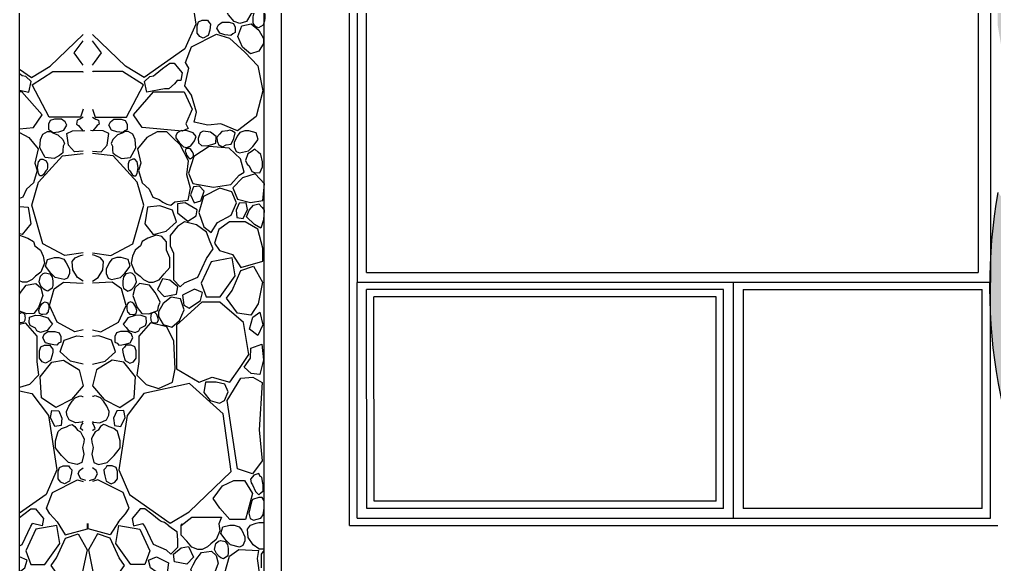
# Model space of a CAD drawing. Header units: millimetres. Extents: x 10227 to 13232, y 2 to 9351.
# Drawn here: x 11308.2 to 11706.8, y 8302 to 8525 of the extents above; entities that cross this region are included whole.
import ezdxf

# ---------------------------------------------------------------- set-up
doc = ezdxf.new("R2010")
doc.units = ezdxf.units.MM
for name, color, linetype in [('A-GLAZ-FULL', 4, 'Continuous'), ('A-WALL-FULL-EXTR', 1, 'Continuous'), ('RETINO', 20, 'Continuous')]:
    doc.layers.add(name, color=color, linetype=linetype)
doc.layers.add('muro', color=8, linetype='Continuous', transparency=0.5)

msp = doc.modelspace()

# ---------------------------------------------------------------- hatches: boundary and pattern name
at = {"layer": 'muro', "ltscale": 0.1, "transparency": 33554534}
h = msp.add_hatch(dxfattribs=at)
h.set_pattern_fill('AR-CONC', color=256, scale=0.22)
h.set_pattern_definition([(50, (-2e-12, 6528.164), (40.08063, -3.5066), [4.191, -46.101]), (355, (-2e-12, 6528.164), (-7.75355, 42.0325), [3.3528, -36.88093]), (100.45144, (3.34, 6527.87), (32.32707, 38.5259), [3.5618, -39.17985]), (46.1842, (-2e-12, 6539.34), (59.63739, -9.24931), [6.2865, -69.1515]), (96.63556, (4.97, 6538.57), (52.2289, 54.43375), [5.3427, -58.76983]), (351.18415, (-2e-12, 6539.34), (52.2289, 54.43375), [5.0292, -55.32114]), (21, (5.588, 6536.546), (33.35517, -22.49834), [4.191, -46.101]), (326, (5.59, 6536.546), (13.59645, 40.52135), [3.3528, -36.8808]), (71.45144, (8.368, 6534.67), (46.95161, 18.02301), [3.5618, -39.17979]), (37.5, (-2e-12, 6528.164), (0.679493, 18.602109), [0, -36.43376, 0, -37.4396, 0, -37.0205]), (7.5, (-2e-12, 6528.164), (14.700326, 22.039726), [0, -21.34616, 0, -35.59556, 0, -14.1097]), (327.5, (-12.461, 6528.164), (29.829931, -1.260324), [0, -13.97, 0, -43.5864, 0, -57.8358]), (317.5, (-18.05, 6528.164), (32.58842, 5.59383), [0, -18.161, 0, -28.94584, 0, -41.0718])])
edge = h.paths.add_edge_path()
edge.add_arc((11928.95, 8415.55), 224.13, 170.0567, 210.227)
edge.add_line((11735.29, 8302.72), (11858.18, 8302.72))
edge.add_arc((12029.14, 8481.78), 247.57, 217.626, 226.3258, ccw=False)
edge.add_arc((12299.1, 8926.34), 756.34, 218.62138, 231.96272, ccw=False)
edge = h.paths.add_edge_path(flags=17)
edge.add_arc((11983.52, 8565.17), 278.64, 165.139, 171.1663)
edge.add_line((11708.18, 8607.96), (11708.18, 8522.38))
edge.add_arc((11983.52, 8565.17), 278.64, 188.8337, 237.3194)
edge.add_arc((12029.14, 8481.78), 247.57, 217.626, 226.3258)
edge.add_line((11858.18, 8302.72), (11897.01, 8302.72))
edge.add_arc((12939.56, 8524.89), 1065.96, 191.16088, 192.03013, ccw=False)
edge.add_arc((12260.26, 8735.18), 554.88, 190.2302, 228.6624, ccw=False)
edge = h.paths.add_edge_path()
edge.add_line((12008.18, 9251.16), (11708.18, 9251.16))
edge.add_arc((12964.05, 9112.99), 1263.44, 173.72151, 188.62414)
edge.add_arc((12672.83, 8884.57), 958.73, 177.67081, 182.72268)
edge.add_arc((12260.26, 8735.18), 554.88, 169.2136, 181.1529)
edge.add_line((11705.49, 8724.02), (11708.18, 8724.02))
edge.add_line((11708.18, 8724.02), (11708.18, 8679.45))
edge.add_arc((12260.26, 8735.18), 554.88, 185.7647, 228.6624)
edge.add_arc((12939.56, 8524.89), 1065.96, 191.16088, 192.03013)
edge.add_line((11897.01, 8302.72), (12008.18, 8302.72))
edge.add_line((12008.18, 8302.72), (12008.18, 9251.16))
edge = h.paths.add_edge_path()
edge.add_line((12008.18, 8302.72), (11897.01, 8302.72))
edge.add_arc((12939.56, 8524.89), 1065.96, 192.03013, 207.02864)
edge.add_arc((7889.18, 7432.81), 4145.63, 8.16781, 8.42892, ccw=False)
edge.add_line((11992.75, 8021.79), (12008.18, 8021.79))
edge.add_line((12008.18, 8021.79), (12008.18, 8302.72))

# ---------------------------------------------------------------- linework, layer by layer
at = {"layer": 'A-GLAZ-FULL', "ltscale": 0.1}
for p, q in [((11450.11, 8421.41), (11449.97, 8623.59)), ((11700.18, 8623.59), (11700.18, 8421.41)), ((11446.18, 8614.51), (11446.18, 8417.41)), ((11705.18, 8614.51), (11705.18, 8417.41)), ((11450.11, 8421.41), (11700.18, 8421.41)), ((11705.18, 8417.41), (11446.18, 8417.41)), ((11446.18, 8320.98), (11446.18, 8417.41)), ((11600.05, 8417.41), (11600.05, 8320.98)), ((11705.18, 8320.98), (11705.18, 8417.41)), ((11450.18, 8324.98), (11450.12, 8414.45)), ((11596.05, 8414.45), (11450.12, 8414.45)), ((11596.05, 8324.98), (11596.05, 8414.45)), ((11604.05, 8414.45), (11604.05, 8324.98)), ((11604.05, 8414.45), (11701.83, 8414.45)), ((11701.83, 8324.98), (11701.83, 8414.45)), ((11453.18, 8327.98), (11453.12, 8411.45)), ((11593.05, 8411.45), (11453.12, 8411.45)), ((11593.05, 8327.98), (11593.05, 8411.45)), ((11593.05, 8327.98), (11453.18, 8327.98)), ((11596.05, 8324.98), (11450.18, 8324.98)), ((11701.83, 8324.98), (11604.05, 8324.98)), ((11446.18, 8320.98), (11705.18, 8320.98))]:
    msp.add_line(p, q, dxfattribs=at)
at = {"layer": 'A-WALL-FULL-EXTR', "ltscale": 0.1}
for p, q in [((11308.18, 6530.6), (11308.18, 9251.16)), ((11408.18, 8002.65), (11408.18, 8724.02)), ((11415.18, 8724.02), (11415.18, 8002.65)), ((11443.18, 8317.98), (11443.18, 8724.02)), ((11443.18, 8317.98), (11708.18, 8317.98))]:
    msp.add_line(p, q, dxfattribs=at)
at = {"layer": 'muro', "ltscale": 0.1}
msp.add_arc((11928.95, 8415.55), 224.13, 170.0567, 210.227, dxfattribs=at)
at = {"layer": 'RETINO', "ltscale": 0.1}
for p, q in [((11317.43, 8317.76), (11313.56, 8318.73)), ((11354.79, 8317.76), (11358.67, 8318.73)), ((11405.98, 8319.22), (11408.18, 8319.22)), ((11405.98, 8308.45), (11408.18, 8308.45)), ((11405.51, 8304.44), (11405.98, 8307.68)), ((11406.59, 8296.73), (11405.51, 8304.44)), ((11407.18, 8306.21), (11408.18, 8307.68)), ((11407.18, 8300.61), (11407.18, 8306.21))]:
    msp.add_line(p, q, dxfattribs=at)
at = {"layer": 'RETINO'}
for points in [[(11337.97, 8546.32), (11351.27, 8558.31), (11370.05, 8554.27), (11376.84, 8545.22), (11380.23, 8523.02), (11375.83, 8512.91)], [(11396.35, 8541.51), (11399.09, 8541.84), (11400.97, 8542.21), (11403.43, 8542), (11404.87, 8541.12), (11406.49, 8539.05), (11406.95, 8535.85), (11407.63, 8532.49), (11405.58, 8529.11), (11402.78, 8527.11), (11401, 8524.18), (11398.26, 8523.27), (11395.99, 8524.14), (11393.66, 8526.84), (11392.44, 8529.21), (11392.84, 8531.12), (11391.82, 8533.85), (11392.13, 8536.48), (11393.21, 8539.21), (11396.35, 8541.51)], [(11408.35, 8524.45), (11407.78, 8522.58), (11405.95, 8521.57), (11404.68, 8522.11), (11403.7, 8523.44), (11403.7, 8526.1), (11404.17, 8527.62), (11405.56, 8528.23), (11407.53, 8528.23), (11408.41, 8527.67), (11408.55, 8526.73), (11408.54, 8525.62), (11408.35, 8524.45)], [(11385.97, 8520.55), (11385.33, 8518.47), (11383.29, 8517.35), (11381.89, 8517.94), (11380.8, 8519.42), (11380.8, 8522.38), (11381.32, 8524.06), (11382.86, 8524.75), (11385.05, 8524.75), (11385.56, 8523.86), (11386.31, 8523.08), (11386.18, 8521.85), (11385.97, 8520.55)], [(11392.13, 8518.73), (11390.06, 8519.37), (11388.93, 8521.41), (11389.53, 8522.81), (11391.01, 8523.9), (11393.96, 8523.9), (11395.65, 8523.38), (11396.33, 8521.84), (11396.33, 8519.65), (11395.44, 8519.14), (11394.66, 8518.39), (11393.43, 8518.52), (11392.13, 8518.73)], [(11406.07, 8511.99), (11402.58, 8510.89), (11399.39, 8513.62), (11397.44, 8517.99), (11399.03, 8522.39), (11402.85, 8523.14), (11406.03, 8520.59), (11407.93, 8517.14), (11407.93, 8515.2), (11406.07, 8511.99)], [(11308.18, 8504.67), (11313.06, 8501.26), (11320.73, 8505.84), (11334.26, 8518.84)], [(11333.39, 8507.33), (11330.58, 8511.33), (11334.26, 8516.21)], [(11375.83, 8512.91), (11359.17, 8501.26), (11351.5, 8505.84), (11337.97, 8518.84)], [(11338.84, 8507.33), (11341.65, 8511.33), (11337.97, 8516.21)], [(11385.23, 8481.77), (11379.61, 8483.02), (11380.5, 8487.02), (11378.47, 8494), (11375.75, 8497.86), (11377.42, 8505.06), (11376.02, 8507.43), (11378.47, 8513.83), (11388.73, 8519.01), (11393.99, 8517.34), (11400.33, 8511.65), (11405.66, 8506.03), (11407.62, 8495.78), (11404.96, 8485.25), (11397.33, 8479.43), (11390.55, 8482.21), (11385.23, 8481.77)], [(11334.26, 8506.32), (11333.39, 8507.33)], [(11337.97, 8506.32), (11338.84, 8507.33)], [(11313.32, 8498.23), (11321.87, 8503.75), (11334.04, 8503.75), (11334.26, 8503.35)], [(11358.91, 8498.23), (11350.36, 8503.75), (11338.19, 8503.75), (11337.97, 8503.35)], [(11371.6, 8498.61), (11369.21, 8496.63), (11367.45, 8496.63), (11360.18, 8495.23), (11359.29, 8499.65), (11361.48, 8501.57), (11362.96, 8501.95), (11363.66, 8502.51), (11366.72, 8504.85), (11369.63, 8507.07), (11371.44, 8507.07), (11373.21, 8504.95), (11374.74, 8503.11), (11374.2, 8500.01), (11372.69, 8500.01), (11371.6, 8498.61)], [(11308.18, 8495.98), (11312.05, 8495.23), (11312.93, 8499.65), (11310.75, 8501.57), (11309.27, 8501.95), (11308.57, 8502.51), (11308.18, 8502.81)], [(11308.18, 8480.21), (11313.95, 8480.73), (11317.49, 8485.95), (11309.2, 8495.37), (11308.18, 8495.37)], [(11334.26, 8488.25), (11333.17, 8485.03), (11320.28, 8485.03), (11313.32, 8498.23)], [(11337.97, 8488.25), (11339.06, 8485.03), (11351.95, 8485.03), (11358.91, 8498.23)], [(11376.23, 8482.24), (11377.17, 8480.3), (11374.65, 8479.25), (11358.28, 8480.73), (11354.74, 8485.95), (11363.03, 8495.37), (11375.51, 8495.37), (11378.8, 8488.22), (11376.23, 8482.24)], [(11324.29, 8479.05), (11326.37, 8479.69), (11327.49, 8481.73), (11326.89, 8483.13), (11325.42, 8484.22), (11322.46, 8484.22), (11320.77, 8483.7), (11320.09, 8482.16), (11320.09, 8479.97), (11320.98, 8479.46), (11321.76, 8478.71), (11322.99, 8478.84), (11324.29, 8479.05)], [(11334.26, 8484.95), (11332.82, 8484.25), (11331.79, 8483.76), (11331.43, 8482.11), (11332.25, 8481.61)], [(11337.97, 8484.95), (11339.41, 8484.25), (11340.44, 8483.76), (11340.8, 8482.11), (11339.98, 8481.61)], [(11347.94, 8479.05), (11345.86, 8479.69), (11344.74, 8481.73), (11345.34, 8483.13), (11346.81, 8484.22), (11349.77, 8484.22), (11351.45, 8483.7), (11352.14, 8482.16), (11352.14, 8479.97), (11351.25, 8479.46), (11350.47, 8478.71), (11349.24, 8478.84), (11347.94, 8479.05)], [(11328.23, 8473.57), (11327.53, 8478.27), (11329.8, 8479.45), (11334.95, 8479.57)], [(11332.25, 8481.61), (11334.07, 8479.45), (11334.26, 8479.43)], [(11344, 8473.57), (11344.7, 8478.27), (11342.43, 8479.45), (11337.28, 8479.57)], [(11339.98, 8481.61), (11338.16, 8479.45), (11337.97, 8479.43)], [(11373.48, 8474.57), (11375.25, 8472.9), (11376.59, 8472.63), (11378.26, 8473.34), (11379.77, 8475.3), (11380.38, 8477.06), (11379.19, 8478.64), (11376.71, 8479.36), (11374.45, 8479.5), (11372.7, 8478.63), (11372.14, 8477.4), (11372.16, 8476.56), (11373.48, 8474.57)], [(11392.7, 8473.73), (11394.68, 8473.98), (11395.85, 8476.24), (11396.32, 8478.58), (11394.96, 8479.42), (11394.12, 8479.66), (11393.18, 8479.4), (11390.91, 8479.17), (11389.9, 8478.03), (11388.92, 8476.82), (11389.06, 8475.19), (11389.62, 8473.61), (11390.74, 8473.07), (11391.25, 8472.85), (11392.7, 8473.73)], [(11398.09, 8470.37), (11401.79, 8471.25), (11403.6, 8473.01), (11405.77, 8475.92), (11404.94, 8478.66), (11402.02, 8479.36), (11400.31, 8479.36), (11398.29, 8478.7), (11397.21, 8477.26), (11395.93, 8474.61), (11395.93, 8472.92), (11396.77, 8471), (11398.09, 8470.37)], [(11308.18, 8478.79), (11311.99, 8476.75), (11315.86, 8472.03), (11314.5, 8466.25), (11315.41, 8463.21), (11313.89, 8458.19), (11311.08, 8455.53), (11309.54, 8452.22), (11308.18, 8451.77)], [(11322.32, 8468.09), (11318.65, 8468.55), (11316.47, 8472.41), (11316.74, 8475.91), (11317.73, 8478.09), (11319.64, 8479.2), (11320.89, 8479.18), (11322.05, 8478.5), (11323.92, 8477.8), (11325.9, 8475.83), (11326.62, 8474.26), (11326, 8473.2), (11325.96, 8471.52), (11325.93, 8470.37), (11324.58, 8469.37), (11322.32, 8468.09)], [(11349.91, 8468.09), (11353.58, 8468.55), (11355.76, 8472.41), (11355.49, 8475.91), (11354.5, 8478.09), (11352.59, 8479.2), (11351.34, 8479.18), (11350.18, 8478.5), (11348.31, 8477.8), (11346.33, 8475.83), (11345.61, 8474.26), (11346.23, 8473.2), (11346.27, 8471.52), (11346.3, 8470.37), (11347.65, 8469.37), (11349.91, 8468.09)], [(11371.64, 8450.3), (11377.19, 8451.06), (11378.16, 8455.94), (11376.6, 8461.41), (11377.32, 8467.19), (11373.92, 8473.73), (11370.8, 8476.75), (11368.48, 8478.99), (11364.42, 8478.99), (11360.24, 8476.75), (11356.37, 8472.03), (11357.73, 8466.25), (11356.82, 8463.21), (11358.34, 8458.19), (11361.15, 8455.53), (11362.69, 8452.22), (11365.33, 8451.35), (11366.85, 8450.21), (11368.37, 8449.4), (11370, 8449), (11371.64, 8450.3)], [(11381.99, 8478.56), (11381.24, 8476.32), (11381.39, 8474.48)], [(11383.3, 8479.31), (11381.99, 8478.56)], [(11388.42, 8474.36), (11388.62, 8477.1), (11386.22, 8478.83), (11383.3, 8479.31)], [(11334.26, 8471.13), (11330.64, 8470.84), (11328.23, 8473.57)], [(11337.97, 8471.13), (11341.58, 8470.84), (11344, 8473.57)], [(11376.49, 8469.43), (11377.31, 8468.44), (11378.02, 8468.01), (11378.55, 8468.2), (11379.28, 8469.09), (11379.28, 8470.01), (11378.79, 8470.89), (11378.18, 8471.71), (11377.66, 8472.18), (11376.39, 8472.13), (11376.02, 8471.57), (11375.9, 8471.1), (11376.34, 8470.21), (11376.49, 8469.43)], [(11377.3, 8462.15), (11379.02, 8457.83), (11387.53, 8456.42), (11394.65, 8457.48), (11397.94, 8461.33), (11400.11, 8462.45), (11398.48, 8467.91), (11393.97, 8472.31), (11385.75, 8472.96), (11379.42, 8468.94), (11377.3, 8462.15)], [(11381.39, 8474.48), (11382.57, 8473.4)], [(11382.57, 8473.4), (11384.79, 8473.24), (11386.78, 8473.76), (11388.42, 8474.36)], [(11406.45, 8462.25), (11407.5, 8464.69), (11407.5, 8466.69), (11406.9, 8469.73), (11405.74, 8470.73), (11404.45, 8471.85), (11402.91, 8470.85), (11401.61, 8470.01), (11400.55, 8467.33), (11401.23, 8465.77), (11402.15, 8465.09), (11403.15, 8462.79), (11404.33, 8462.38), (11406.45, 8462.25)], [(11318.89, 8463.1), (11318, 8461.55), (11317.29, 8461.04), (11316.49, 8461.04), (11315.92, 8461.95), (11315.57, 8464.41), (11315.97, 8466.79), (11316.89, 8467.84), (11317.69, 8467.84), (11319.14, 8467.07), (11319.66, 8465.9), (11319.66, 8464.44), (11319.51, 8463.6), (11318.89, 8463.1)], [(11315.95, 8458.35), (11325.75, 8469.22), (11334.26, 8470.09)], [(11356.28, 8458.35), (11346.48, 8469.22), (11337.97, 8470.09)], [(11353.34, 8463.1), (11354.23, 8461.55), (11354.94, 8461.04), (11355.74, 8461.04), (11356.31, 8461.95), (11356.66, 8464.41), (11356.26, 8466.79), (11355.34, 8467.84), (11354.54, 8467.84), (11353.09, 8467.07), (11352.57, 8465.9), (11352.57, 8464.44), (11352.72, 8463.6), (11353.34, 8463.1)], [(11402.62, 8450.06), (11407.65, 8450.9), (11408.36, 8457.72), (11404.57, 8461.83), (11399.37, 8460.21), (11395.42, 8456.1), (11397.35, 8451.46), (11402.62, 8450.06)], [(11334.26, 8429.57), (11326.7, 8428.47), (11317.71, 8433.2), (11313.26, 8448.99), (11315.95, 8458.35)], [(11337.97, 8429.57), (11345.53, 8428.47), (11354.52, 8433.2), (11358.97, 8448.99), (11356.28, 8458.35)], [(11381.81, 8456.76), (11379.3, 8456.55), (11378.07, 8453.18), (11379.61, 8449.91), (11382.31, 8450.73), (11383.63, 8454.69), (11381.81, 8456.76)], [(11389.19, 8441.85), (11394.71, 8444.96), (11396.9, 8449.91), (11395.06, 8454.52), (11390.11, 8455.9), (11383.44, 8452.56), (11381.49, 8446), (11383.56, 8440.12), (11386.55, 8437.82), (11389.19, 8441.85)], [(11308.18, 8448.52), (11311.69, 8448.17), (11312.85, 8441.41), (11309.34, 8437.06), (11308.18, 8437.34)], [(11365.61, 8448.68), (11360.54, 8448.17), (11359.38, 8441.41), (11362.89, 8437.06), (11368.18, 8438.33), (11372.39, 8442.16), (11370.78, 8446.93), (11365.61, 8448.68)], [(11380.47, 8444.66), (11380.79, 8447.16), (11375.96, 8449.98), (11372.72, 8449.48), (11372.79, 8445.89), (11377.03, 8442.48), (11380.47, 8444.66)], [(11397.1, 8443.89), (11399.59, 8443.49), (11401.45, 8447.21), (11400.88, 8450.02), (11398.06, 8449.87), (11396.73, 8446.89), (11397.1, 8443.89)], [(11407.93, 8443), (11406.85, 8439.56), (11404.23, 8441.05), (11400.98, 8444.22), (11402.06, 8446.89), (11403.82, 8448.97), (11405.99, 8449.51), (11407.35, 8448.06), (11408.25, 8446.97), (11407.93, 8443)], [(11375.67, 8417.29), (11381.04, 8419.6), (11384.58, 8427.16), (11387.37, 8431.18), (11386.21, 8433.97), (11384.58, 8437.92), (11380.5, 8440.98), (11375.67, 8442.14), (11372.81, 8440.3), (11369.75, 8436.62), (11369.75, 8432.33), (11371.11, 8429.34), (11371.11, 8426.34), (11371.11, 8421.37), (11371.11, 8418.44), (11373.83, 8415.65), (11375.67, 8417.29)], [(11395.29, 8428.85), (11398.63, 8423.53), (11407.69, 8426.06), (11407.69, 8431.38), (11405.64, 8439.15), (11400.4, 8442.22), (11394.07, 8442.22), (11389.64, 8439.08), (11387.94, 8433.42), (11389.98, 8430.49), (11395.29, 8428.85)], [(11308.18, 8436.67), (11308.2, 8436.67), (11311.6, 8435.57), (11313.87, 8434.18), (11314.52, 8432.34), (11316.81, 8430.54), (11317.91, 8428.13), (11318.4, 8425.23), (11316.91, 8421.64)], [(11355.32, 8421.64), (11357.49, 8419.93), (11358.9, 8418.64), (11361.11, 8417.55), (11362.81, 8417.55), (11365.26, 8418.48), (11367.31, 8420.97), (11369.64, 8423.5), (11369.64, 8427.44), (11368.28, 8430.62), (11368.28, 8434.05), (11366.41, 8436.24), (11364.03, 8436.67), (11360.63, 8435.57), (11358.36, 8434.18), (11357.71, 8432.34), (11355.42, 8430.54), (11354.32, 8428.13), (11353.83, 8425.23), (11355.32, 8421.64)], [(11326.44, 8418.56), (11322.74, 8419.44), (11320.94, 8421.2), (11318.76, 8424.11), (11319.6, 8426.84), (11322.51, 8427.55), (11324.22, 8427.55), (11326.25, 8426.89), (11327.32, 8425.44), (11328.6, 8422.8), (11328.6, 8421.11), (11327.76, 8419.19), (11326.44, 8418.56)], [(11331.93, 8419.42), (11329.96, 8422.52), (11329.75, 8425.91), (11330.96, 8427.5), (11333.17, 8428.41), (11334.26, 8428.66)], [(11340.3, 8419.42), (11342.27, 8422.52), (11342.48, 8425.91), (11341.27, 8427.5), (11339.05, 8428.41), (11337.97, 8428.66)], [(11345.79, 8418.56), (11349.49, 8419.44), (11351.29, 8421.2), (11353.47, 8424.11), (11352.63, 8426.84), (11349.72, 8427.55), (11348.01, 8427.55), (11345.98, 8426.89), (11344.91, 8425.44), (11343.63, 8422.8), (11343.63, 8421.11), (11344.47, 8419.19), (11345.79, 8418.56)], [(11384.53, 8411.51), (11390.25, 8411.51), (11396.43, 8420.03), (11395.13, 8427.39), (11386.59, 8425.88), (11382.51, 8417.06)], [(11397.29, 8404.8), (11392.86, 8410.97), (11395.08, 8414.16), (11398.69, 8422.28), (11403.92, 8424.02), (11407.52, 8417.51), (11405.72, 8408.62)], [(11316.91, 8421.64), (11314.74, 8419.93), (11313.33, 8418.64), (11311.12, 8417.55), (11309.42, 8417.55), (11308.18, 8418.02)], [(11316.22, 8417.6), (11316.8, 8419.98), (11317.82, 8421.04), (11318.72, 8421.33), (11320.62, 8420.86), (11321.56, 8419.62), (11321.79, 8417.92), (11321.8, 8416.19), (11321.58, 8415.03), (11319.81, 8413.8), (11318.73, 8414.18), (11318.09, 8414.7), (11316.97, 8415.93), (11316.22, 8417.6)], [(11356.01, 8417.6), (11355.43, 8419.98), (11354.41, 8421.04), (11353.51, 8421.33), (11351.61, 8420.86), (11350.67, 8419.62), (11350.44, 8417.92), (11350.43, 8416.19), (11350.65, 8415.03), (11352.42, 8413.8), (11353.5, 8414.18), (11354.14, 8414.7), (11355.25, 8415.93), (11356.01, 8417.6)], [(11308.59, 8413.31), (11310.89, 8416.34), (11314.92, 8416.95), (11316.86, 8415.12), (11317.75, 8412.03), (11315.96, 8407.17), (11314.09, 8404.72), (11311.14, 8404.53), (11308.18, 8405.62)], [(11322.33, 8414.84), (11326.12, 8417.53), (11334.26, 8417.12)], [(11334.26, 8417.89), (11331.93, 8419.42)], [(11337.97, 8417.89), (11340.3, 8419.42)], [(11349.9, 8414.84), (11346.11, 8417.53), (11337.97, 8417.12)], [(11363.64, 8413.31), (11361.34, 8416.34), (11357.31, 8416.95), (11355.37, 8415.12), (11354.47, 8412.03), (11356.27, 8407.17), (11358.14, 8404.72), (11361.09, 8404.53), (11364.69, 8405.86), (11364.99, 8407.63), (11365.74, 8409.36), (11364.78, 8411.3), (11363.64, 8413.31)], [(11366.69, 8418.85), (11364.66, 8414.45), (11367.38, 8411.61), (11372.43, 8412.55), (11372.86, 8415.64), (11369.66, 8418.33), (11366.69, 8418.85)], [(11382.51, 8417.06), (11384.53, 8411.51)], [(11308.18, 8412.6), (11308.59, 8413.31)], [(11334.26, 8397.95), (11330.81, 8397.25), (11323.55, 8401.17), (11320.42, 8407.98), (11322.33, 8414.84)], [(11337.97, 8397.95), (11341.42, 8397.25), (11348.68, 8401.17), (11351.81, 8407.98), (11349.9, 8414.84)], [(11375.42, 8408.15), (11377.57, 8406.83), (11382.14, 8410.05), (11383.03, 8413.21), (11379.74, 8414.64), (11374.87, 8412.18), (11375.42, 8408.15)], [(11319.1, 8404.4), (11317.77, 8404.23), (11317.16, 8404.33), (11316.41, 8404.66), (11316.04, 8405.87), (11316.46, 8407.25), (11317.26, 8408.7), (11317.99, 8409.2), (11318.64, 8409.46), (11319.58, 8409.05), (11319.95, 8408.65), (11320.19, 8407.92), (11320.16, 8407.15), (11320.14, 8406.44), (11319.96, 8405.85), (11319.88, 8405.29), (11319.65, 8405.04), (11319.1, 8404.4)], [(11353.13, 8404.4), (11354.46, 8404.23), (11355.07, 8404.33), (11355.82, 8404.66), (11356.19, 8405.87), (11355.77, 8407.25), (11354.96, 8408.7), (11354.24, 8409.2), (11353.59, 8409.46), (11352.65, 8409.05), (11352.28, 8408.65), (11352.04, 8407.92), (11352.07, 8407.15), (11352.09, 8406.44), (11352.27, 8405.85), (11352.35, 8405.29), (11352.58, 8405.04), (11353.13, 8404.4)], [(11366.92, 8400.23), (11370.41, 8399.12), (11373.6, 8401.86), (11375.55, 8406.23), (11373.96, 8410.63), (11370.14, 8411.37), (11366.96, 8408.83), (11365.06, 8405.38), (11365.06, 8403.43), (11366.92, 8400.23)], [(11394.19, 8376.61), (11398.42, 8382.64), (11401.89, 8387.88), (11399.8, 8401.04), (11390.05, 8409.29), (11382.8, 8409.29), (11372.34, 8399.92), (11372.34, 8382.09), (11381.6, 8376.55), (11386.93, 8378.61), (11394.19, 8376.61)], [(11405.72, 8408.62), (11402.8, 8403.97)], [(11308.18, 8404.59), (11308.42, 8404.82), (11308.91, 8405.1), (11309.71, 8404.89), (11310.05, 8404.62), (11310.33, 8404.06), (11310.4, 8403.44), (11310.47, 8402.88), (11310.4, 8402.39), (11310.4, 8401.93), (11310.24, 8401.7), (11309.89, 8401.13)], [(11312.23, 8403.18), (11314.75, 8404.01), (11316.75, 8403.83), (11319.72, 8402.97), (11320.62, 8401.73), (11321.61, 8400.34), (11320.49, 8398.89), (11319.54, 8397.67), (11316.78, 8396.85), (11315.28, 8397.66), (11314.69, 8398.64), (11312.48, 8399.84), (11312.17, 8401.05), (11312.23, 8403.18)], [(11360, 8403.18), (11357.47, 8404.01), (11355.48, 8403.83), (11352.51, 8402.97), (11351.61, 8401.73), (11350.61, 8400.34), (11351.74, 8398.89), (11352.69, 8397.67), (11355.45, 8396.85), (11356.95, 8397.66), (11357.54, 8398.64), (11359.75, 8399.84), (11360.06, 8401.05), (11360, 8403.18)], [(11362.34, 8401.13), (11363.38, 8400.84), (11363.88, 8400.84), (11364.52, 8401.02), (11364.96, 8401.93), (11364.79, 8403.08), (11364.32, 8404.33), (11363.8, 8404.82), (11363.32, 8405.1), (11362.52, 8404.89), (11362.18, 8404.62), (11361.9, 8404.06), (11361.83, 8403.44), (11361.76, 8402.88), (11361.83, 8402.39), (11361.83, 8401.93), (11361.98, 8401.7), (11362.34, 8401.13)], [(11402.8, 8403.97), (11397.29, 8404.8)], [(11405.62, 8395.67), (11402.23, 8398.25), (11403.6, 8403.13), (11406.47, 8405.25), (11407.63, 8400.07), (11405.62, 8395.67)], [(11309.89, 8401.13), (11308.85, 8400.84), (11308.35, 8400.84), (11308.18, 8400.88)], [(11308.18, 8400.26), (11310.47, 8400.82), (11315.28, 8395.36), (11315.28, 8385.07), (11316.01, 8379.49), (11312.29, 8375.61), (11308.18, 8374.35)], [(11365, 8374.06), (11370.8, 8376.53), (11371.87, 8382.09), (11371.33, 8393.32), (11368.4, 8399.19), (11361.76, 8400.82), (11356.95, 8395.36), (11356.95, 8385.07), (11356.22, 8379.49), (11359.94, 8375.61), (11365, 8374.06)], [(11320.86, 8392.11), (11318.79, 8392.74), (11317.66, 8394.78), (11318.26, 8396.18), (11319.74, 8397.27), (11322.69, 8397.27), (11324.38, 8396.76), (11325.06, 8395.21), (11325.06, 8393.02), (11324.17, 8392.51), (11323.4, 8391.76), (11322.16, 8391.9), (11320.86, 8392.11)], [(11351.37, 8392.11), (11353.44, 8392.74), (11354.57, 8394.78), (11353.97, 8396.18), (11352.49, 8397.27), (11349.54, 8397.27), (11347.85, 8396.76), (11347.17, 8395.21), (11347.17, 8393.02), (11348.06, 8392.51), (11348.83, 8391.76), (11350.06, 8391.9), (11351.37, 8392.11)], [(11321.54, 8387.58), (11320.91, 8385.5), (11318.87, 8384.38), (11317.46, 8384.97), (11316.37, 8386.45), (11316.37, 8389.41), (11316.89, 8391.09), (11318.43, 8391.78), (11320.62, 8391.78), (11321.14, 8390.89), (11321.88, 8390.11), (11321.75, 8388.88), (11321.54, 8387.58)], [(11334.26, 8383.97), (11329.03, 8385.23), (11324.81, 8389.06), (11326.43, 8393.83), (11331.6, 8395.58)], [(11331.6, 8395.58), (11334.26, 8395.31)], [(11340.63, 8395.58), (11337.97, 8395.31)], [(11337.97, 8383.97), (11343.2, 8385.23), (11347.42, 8389.06), (11345.8, 8393.83), (11340.63, 8395.58)], [(11350.69, 8387.58), (11351.32, 8385.5), (11353.36, 8384.38), (11354.77, 8384.97), (11355.86, 8386.45), (11355.86, 8389.41), (11355.34, 8391.09), (11353.8, 8391.78), (11351.6, 8391.78), (11351.09, 8390.89), (11350.35, 8390.11), (11350.48, 8388.88), (11350.69, 8387.58)], [(11402.65, 8386.46), (11402.71, 8390.47), (11407.22, 8392.2), (11407.91, 8385.7), (11406.47, 8379.73)], [(11316.62, 8378.72), (11321.42, 8384.81), (11326.17, 8385.62)], [(11326.17, 8385.62), (11332.58, 8381.59), (11334.17, 8375.03)], [(11346.06, 8385.62), (11339.65, 8381.59), (11338.06, 8375.03)], [(11355.61, 8378.72), (11350.81, 8384.81), (11346.06, 8385.62)], [(11402.95, 8380.15), (11400.11, 8382.73), (11402.65, 8386.46)], [(11406.47, 8379.73), (11402.95, 8380.15)], [(11334.17, 8375.03), (11329.42, 8369.54), (11323.08, 8366.24), (11317.16, 8370.24), (11316.62, 8378.72)], [(11338.06, 8375.03), (11342.81, 8369.54), (11349.15, 8366.24), (11355.07, 8370.24), (11355.61, 8378.72)], [(11353.17, 8330.59), (11369.84, 8318.94), (11377.5, 8323.52), (11394.67, 8340.02), (11391.46, 8363.61), (11377.73, 8375.99), (11358.96, 8371.95), (11352.17, 8362.9), (11348.77, 8340.7), (11353.17, 8330.59)], [(11392.12, 8375.74), (11388.58, 8376.53), (11384.27, 8376.59), (11383.6, 8372.41), (11386.16, 8369.04)], [(11392.06, 8369.11), (11393.44, 8372.63), (11392.12, 8375.74)], [(11403.43, 8339.08), (11397.28, 8341.12), (11393.12, 8369.13), (11398.63, 8378.24), (11403.54, 8378.69), (11407.46, 8376.4), (11406.18, 8357.13)], [(11308.18, 8373.04), (11313.27, 8371.95), (11320.06, 8362.9), (11323.46, 8340.7), (11319.06, 8330.59)], [(11334.26, 8360.55), (11333.74, 8360.28), (11331.13, 8359.91), (11328.51, 8361.14), (11327.53, 8363.14), (11327.35, 8364.57), (11328.35, 8366.72), (11329.67, 8368.84), (11330.99, 8370.22), (11332.52, 8370.91), (11333.22, 8371.03), (11333.94, 8370.78)], [(11333.94, 8370.78), (11334.26, 8370.79)], [(11337.97, 8360.55), (11338.49, 8360.28), (11341.09, 8359.91), (11343.71, 8361.14), (11344.7, 8363.14), (11344.88, 8364.57), (11343.88, 8366.72), (11342.56, 8368.84), (11341.24, 8370.22), (11339.71, 8370.91), (11339.01, 8371.03), (11338.29, 8370.78)], [(11338.29, 8370.78), (11337.97, 8370.79)], [(11386.16, 8369.04), (11389.91, 8368.02), (11392.06, 8369.11)], [(11325.17, 8358.88), (11322.68, 8358.48), (11320.83, 8362.19), (11321.4, 8365.01), (11324.22, 8364.85), (11325.55, 8361.87), (11325.17, 8358.88)], [(11347.06, 8358.88), (11349.55, 8358.48), (11351.4, 8362.19), (11350.83, 8365.01), (11348.01, 8364.85), (11346.68, 8361.87), (11347.06, 8358.88)], [(11334.26, 8356.88), (11334.01, 8356.97), (11333.08, 8357.63), (11333.59, 8359.05), (11334.26, 8359.91)], [(11337.97, 8356.88), (11338.22, 8356.97), (11339.14, 8357.63), (11338.64, 8359.05), (11337.97, 8359.91)], [(11334.45, 8347.17), (11333.65, 8343.71), (11331.76, 8342.85), (11329.91, 8343.33), (11328.18, 8343.79), (11326.73, 8345.27), (11325.4, 8346.63), (11323.76, 8348.64), (11322.87, 8349.73), (11322.87, 8352.6), (11323.93, 8356.43), (11325.42, 8357.58), (11327.43, 8358.27), (11328.68, 8358.96), (11329.65, 8359.25), (11330.87, 8358.49), (11331.9, 8356.91), (11333.14, 8356.23), (11334.01, 8354.59), (11334.62, 8353.42), (11334.5, 8352.01), (11333.95, 8349.83), (11334.45, 8347.17)], [(11337.78, 8347.17), (11338.58, 8343.71), (11340.47, 8342.85), (11342.32, 8343.33), (11344.05, 8343.79), (11345.5, 8345.27), (11346.83, 8346.63), (11348.47, 8348.64), (11349.36, 8349.73), (11349.36, 8352.6), (11348.3, 8356.43), (11346.81, 8357.58), (11344.8, 8358.27), (11343.55, 8358.96), (11342.58, 8359.25), (11341.36, 8358.49), (11340.33, 8356.91), (11339.09, 8356.23), (11338.22, 8354.59), (11337.61, 8353.42), (11337.73, 8352.01), (11338.28, 8349.83), (11337.78, 8347.17)], [(11406.18, 8357.13), (11407.46, 8344.37)], [(11407.46, 8344.37), (11403.43, 8339.08)], [(11329.19, 8338.23), (11328.56, 8336.15), (11326.52, 8335.03), (11325.12, 8335.63), (11324.03, 8337.1), (11324.03, 8340.06), (11324.54, 8341.74), (11326.09, 8342.43), (11328.28, 8342.43), (11328.79, 8341.54), (11329.54, 8340.76), (11329.4, 8339.53), (11329.19, 8338.23)], [(11335.36, 8336.42), (11333.28, 8337.05), (11332.16, 8339.09), (11332.75, 8340.49), (11334.23, 8341.58), (11334.26, 8341.58)], [(11336.87, 8336.42), (11338.95, 8337.05), (11340.07, 8339.09), (11339.47, 8340.49), (11338, 8341.58), (11337.97, 8341.58)], [(11343.04, 8338.23), (11343.67, 8336.15), (11345.71, 8335.03), (11347.11, 8335.63), (11348.2, 8337.1), (11348.2, 8340.06), (11347.68, 8341.74), (11346.14, 8342.43), (11343.95, 8342.43), (11343.44, 8341.54), (11342.69, 8340.76), (11342.83, 8339.53), (11343.04, 8338.23)], [(11323.57, 8319.42), (11320.65, 8322.74), (11319.24, 8325.11), (11321.7, 8331.51), (11331.96, 8336.69), (11334.26, 8335.96)], [(11348.66, 8319.42), (11351.58, 8322.74), (11352.98, 8325.11), (11350.53, 8331.51), (11340.27, 8336.69), (11337.97, 8335.96)], [(11390.16, 8325.01), (11387.35, 8329.01), (11391.25, 8334.19), (11395.88, 8336.37), (11400.24, 8336.37), (11403.51, 8331.1), (11400.6, 8320.37), (11394.16, 8320.37), (11390.16, 8325.01)], [(11403.46, 8334.57), (11404.72, 8331.91), (11406.03, 8330.5), (11406.75, 8331.19), (11407.78, 8332.18), (11407.78, 8334.56), (11407.57, 8335.99), (11407.3, 8337.79), (11406.58, 8338), (11406.03, 8339.24), (11403.99, 8338.59), (11403.39, 8337.83), (11402.6, 8336.85), (11402.88, 8335.41), (11403.46, 8334.57)], [(11319.06, 8330.59), (11308.18, 8322.99)], [(11402.43, 8320.81), (11403.87, 8320.09), (11405.31, 8320.49), (11406.83, 8320.91), (11407.78, 8322.33), (11408.23, 8325.04), (11408.23, 8327.99), (11407.36, 8329.35), (11406.02, 8329.35), (11403.5, 8328.53), (11402.98, 8327.61), (11401.9, 8323.07), (11402.43, 8320.81)], [(11308.18, 8321.18), (11309.95, 8322.53), (11312.86, 8324.75), (11314.67, 8324.75), (11316.44, 8322.63), (11317.97, 8320.79), (11317.43, 8317.76)], [(11369.22, 8317.76), (11367.53, 8319.25), (11366.04, 8319.64), (11365.35, 8320.19), (11362.28, 8322.53), (11359.37, 8324.75), (11357.56, 8324.75), (11355.79, 8322.63), (11354.26, 8320.79), (11354.79, 8317.76)], [(11374.31, 8318.01), (11378.65, 8321.43), (11390.82, 8321.43), (11389.63, 8318.69)], [(11308.18, 8309.67), (11309.32, 8310.16), (11312.86, 8317.72), (11313.56, 8318.73)], [(11312.81, 8302.07), (11318.53, 8302.07), (11324.71, 8310.6), (11323.41, 8317.95), (11314.86, 8316.44), (11310.78, 8307.63)], [(11323.57, 8319.42), (11326.91, 8314.1), (11335.97, 8316.62), (11335.97, 8318.73)], [(11348.66, 8319.42), (11345.32, 8314.1), (11336.26, 8316.62), (11336.26, 8318.73)], [(11359.42, 8302.07), (11353.7, 8302.07), (11347.52, 8310.6), (11348.82, 8317.95), (11357.37, 8316.44), (11361.45, 8307.63)], [(11368.28, 8307.85), (11362.91, 8310.16), (11359.37, 8317.72), (11358.67, 8318.73)], [(11369.22, 8317.76), (11372.49, 8315.44), (11372.84, 8311.93), (11372.84, 8309.01), (11370.12, 8306.21), (11368.28, 8307.85)], [(11388.63, 8312.2), (11386.47, 8310.49), (11385.06, 8309.2), (11382.84, 8308.11), (11381.15, 8308.11), (11378.69, 8309.04), (11376.64, 8311.54), (11374.31, 8314.06), (11374.31, 8318.01), (11374.62, 8318.73)], [(11389.62, 8318.73), (11389.63, 8318.69), (11390.12, 8315.79), (11388.63, 8312.2)], [(11398.16, 8309.12), (11394.46, 8310), (11392.66, 8311.76), (11390.49, 8314.67), (11391.32, 8317.41), (11394.23, 8318.11), (11395.95, 8318.11), (11397.97, 8317.45), (11399.04, 8316.01), (11400.33, 8313.36), (11400.33, 8311.67), (11399.48, 8309.75), (11398.16, 8309.12)], [(11403.66, 8309.99), (11401.69, 8313.08), (11401.47, 8316.48), (11402.68, 8318.06), (11404.9, 8318.97), (11405.98, 8319.22)], [(11325.57, 8295.36), (11321.14, 8301.54), (11323.36, 8304.72), (11326.96, 8312.84), (11332.19, 8314.58), (11335.8, 8308.07), (11334, 8299.18)], [(11346.66, 8295.36), (11351.09, 8301.54), (11348.87, 8304.72), (11345.27, 8312.84), (11340.04, 8314.58), (11336.43, 8308.07), (11338.23, 8299.18)], [(11377.27, 8309.41), (11379.3, 8305.01), (11376.57, 8302.17), (11371.52, 8303.12), (11371.1, 8306.2), (11374.29, 8308.89), (11377.27, 8309.41)], [(11387.94, 8308.16), (11388.52, 8310.55), (11389.54, 8311.6), (11390.44, 8311.89), (11392.34, 8311.42), (11393.28, 8310.18), (11393.52, 8308.49), (11393.52, 8306.75), (11393.3, 8305.59), (11391.53, 8304.36), (11390.45, 8304.74), (11389.81, 8305.26), (11388.7, 8306.5), (11387.94, 8308.16)], [(11394.05, 8305.4), (11397.85, 8308.09), (11405.98, 8307.68)], [(11405.98, 8308.45), (11403.66, 8309.99)], [(11308.18, 8299.04), (11310.42, 8300.61), (11311.3, 8303.77), (11308.18, 8305.12)], [(11310.78, 8307.63), (11312.81, 8302.07)], [(11361.45, 8307.63), (11359.42, 8302.07)], [(11368.53, 8298.71), (11366.38, 8297.39), (11361.81, 8300.61), (11360.93, 8303.77), (11364.22, 8305.2), (11369.08, 8302.75), (11368.53, 8298.71)], [(11380.31, 8303.87), (11382.61, 8306.9), (11386.64, 8307.51), (11388.58, 8305.68), (11389.48, 8302.59), (11387.69, 8297.74), (11385.81, 8295.28), (11382.87, 8295.09), (11379.26, 8296.42), (11378.97, 8298.19), (11378.21, 8299.92), (11379.18, 8301.86), (11380.31, 8303.87)], [(11405.98, 8288.51), (11402.53, 8287.81), (11395.28, 8291.74), (11392.14, 8298.54), (11394.05, 8305.4)]]:
    msp.add_lwpolyline(points, dxfattribs=at)

doc.saveas('drawing.dxf')
